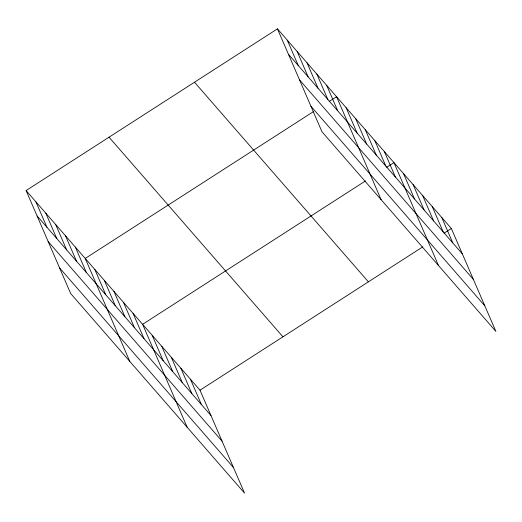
<?xml version="1.0" encoding="UTF-8"?>
<svg xmlns="http://www.w3.org/2000/svg" width="522" height="522" viewBox="0 0 522 522"><rect width="100%" height="100%" fill="white"/><g stroke="black" fill="none" stroke-linecap="round" stroke-linejoin="round"><path stroke-width="0.78" d="M26.1 190.563L200.004 390.188L244.557 493.14L70.653 293.514L26.1 190.563L277.443 28.86L451.347 228.486L495.9 331.437L321.996 131.812L277.443 28.86M313.35 111.675L85.23 258.436L129.782 361.387M329.271 101.425L336.573 96.733L381.125 199.685M365.426 180.964L142.617 324.312L187.17 427.264M386.658 167.301L393.96 162.61L438.513 265.561M200.004 390.188L422.813 246.841M444.052 233.177L451.347 228.486M288.431 54.249L462.335 253.875M299.504 79.846L473.415 279.472M310.916 106.214L484.821 305.84M194.497 82.222L368.408 281.847M109.046 137.201L282.95 336.827M37.088 215.951L210.992 415.577M48.161 241.549L222.065 441.175M59.573 267.916L233.478 467.542M441.782 217.504L452.77 242.893M432.216 206.523L443.204 231.918M422.657 195.548L433.638 220.936M413.091 184.566L424.079 209.955M403.526 173.585L414.514 198.98M384.394 151.628L395.382 177.017M374.829 140.646L385.817 166.042M365.263 129.671L376.251 155.06M355.697 118.69L366.685 144.079M346.138 107.708L357.12 133.103M326.713 85.419L337.701 110.808M316.861 74.104L327.849 99.5M307.008 62.797L317.996 88.185M297.155 51.482L308.137 76.871M287.296 40.174L298.284 65.563M190.439 379.207L201.427 404.596M180.873 368.232L191.861 393.621M171.314 357.25L182.295 382.639M161.748 346.269L172.73 371.657M152.183 335.294L163.171 360.682M133.051 313.33L144.039 338.719M123.486 302.355L134.474 327.744M113.92 291.374L124.908 316.763M104.354 280.392L115.342 305.781M94.795 269.417L105.777 294.806M75.37 247.121L86.358 272.51M65.518 235.813L76.506 261.202M55.665 224.499L66.653 249.888M45.812 213.185L56.794 238.574M35.953 201.877L46.941 227.266"/></g></svg>
